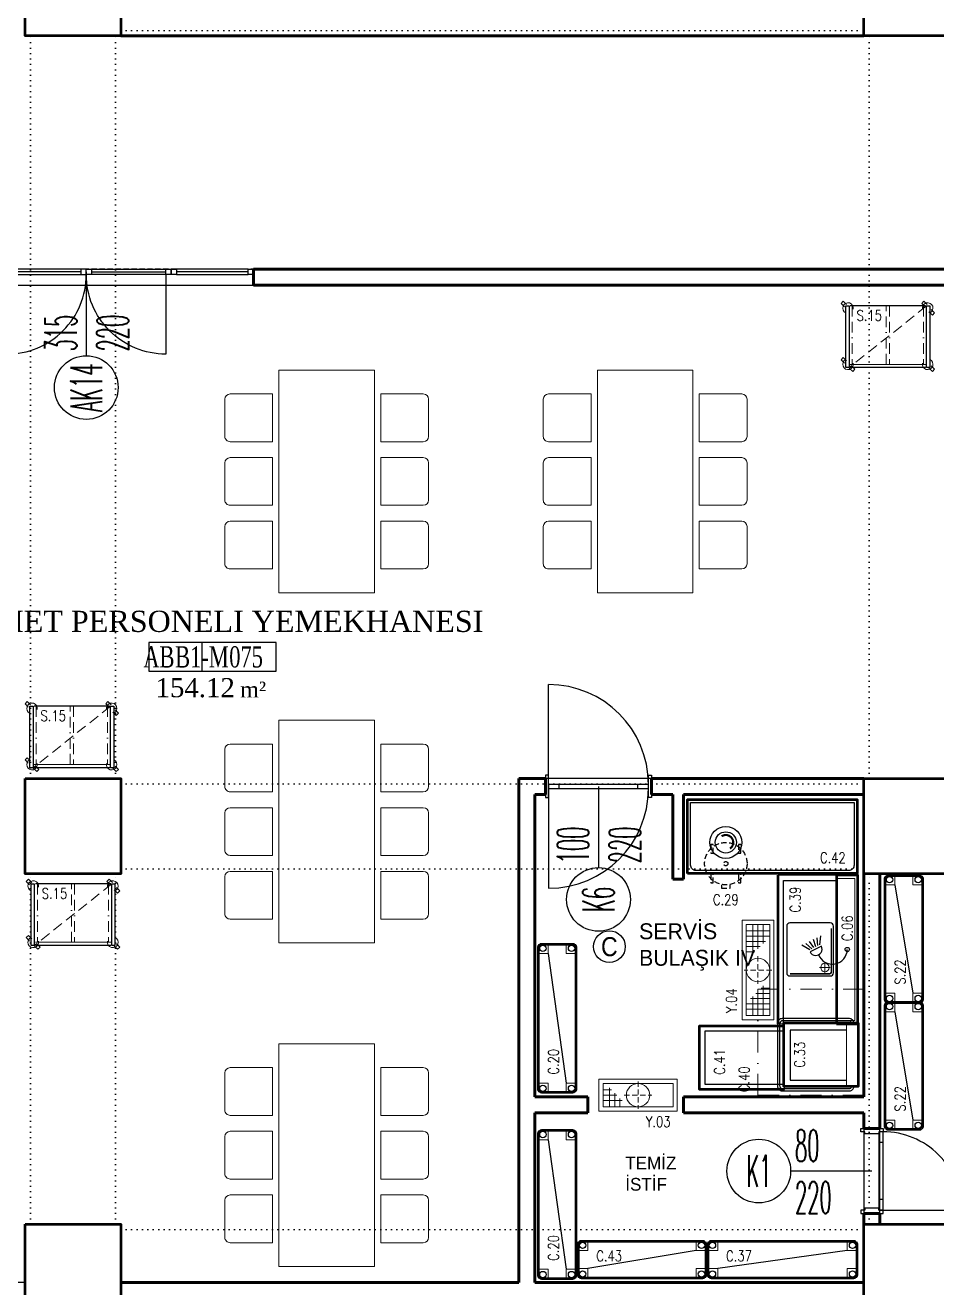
# Model space of a CAD drawing. Extents: x -228812 to 45006, y -308075 to -42938.
# Drawn here: x 41687 to 42545, y -45176 to -43986 of the extents above; entities that cross this region are included whole.
import ezdxf
from ezdxf.enums import TextEntityAlignment as Align

# ---------------------------------------------------------------- set-up
doc = ezdxf.new("R2010")
doc.units = 0
doc.header["$LTSCALE"] = 20
for name, pattern in [('( Hidden )', [0.375, 0.25, -0.125]), ('BORDER', [1.75, 0.5, -0.25, 0.5, -0.25, 0, -0.25]), ('DASHDOTX2', [2, 1, -0.5, 0, -0.5]), ('DASHED', [0.75, 0.5, -0.25]), ('DASHED2', [0.375, 0.25, -0.125]), ('DOT', [0.25, 0, -0.25]), ('HIDDEN', [0.375, 0.25, -0.125])]:
    doc.linetypes.add(name, pattern=pattern)
doc.layers.get('0').update_dxf_attribs({"linetype": 'CONTINUOUS', "lineweight": 15})
doc.layers.get('DEFPOINTS').update_dxf_attribs({"linetype": 'CONTINUOUS'})
for name, color, linetype, lineweight in [('-DWG_ANA', 7, 'CONTINUOUS', 50), ('-DWG_ANA_1', 7, 'BORDER', 25), ('-DWG_DETAY1', 7, 'CONTINUOUS', 25), ('-DWG_DETAY1_1', 7, 'BORDER', 20), ('-DWG_DETAY2', 7, 'CONTINUOUS', 15), ('-DWG_DETAY3', 7, 'CONTINUOUS', 15), ('DUVAR', 7, 'CONTINUOUS', 60), ('DVL-C', 7, 'DASHDOTX2', 20), ('KOLON', 7, 'CONTINUOUS', 50), ('NO', 7, 'CONTINUOUS', 30), ('PLAN', 253, 'CONTINUOUS', 15), ('tefris', 7, 'CONTINUOUS', 20), ('yerizg-a', 7, 'CONTINUOUS', 15), ('yerizg-b', 7, 'CONTINUOUS', 9)]:
    doc.layers.add(name, color=color, linetype=linetype, lineweight=lineweight)
for name, color, linetype in [('BL-C', 140, 'CONTINUOUS'), ('BL-S', 42, 'CONTINUOUS'), ('BL-Y', 144, 'CONTINUOUS'), ('KA-PEN', 5, 'CONTINUOUS'), ('KAPILAR', 5, 'CONTINUOUS'), ('KIRIS', 9, 'DOT'), ('ROOM', 7, 'CONTINUOUS'), ('ROOM-T', 7, 'CONTINUOUS'), ('YAZI_BLM_1', 7, 'CONTINUOUS'), ('YAZI_BLM_2', 10, 'CONTINUOUS'), ('YRNO', 7, 'CONTINUOUS')]:
    doc.layers.add(name, color=color, linetype=linetype)
doc.styles.add('BLM_YAZI', font='stylu.ttf', dxfattribs={"width": 0.8})
doc.styles.add('OLC-200', font='tromans.shx', dxfattribs={"width": 0.5, "height": 0.2})
doc.styles.add('OLC-50', font='romans.shx', dxfattribs={"width": 0.5, "height": 0.15})
doc.styles.add('ROMANS', font='romans.shx', dxfattribs={"width": 0.8})
doc.styles.add('YAZI', font='times.ttf')

# ---------------------------------------------------------------- blocks, each defined once
blk = doc.blocks.new('KOLON90')
at = {"layer": 'KOLON', "color": 4}
blk.add_lwpolyline([(-45, 45), (45, 45), (45, -45), (-45, -45)], close=True, dxfattribs=at)
blk = doc.blocks.new('6LI')
at = {"color": 0, "lineweight": -2}
for p, q in [((7062.5, -56269.6), (7062.5, -56309.6)), ((7102.5, -56264.6), (7067.5, -56264.6)), ((7107.5, -56269.6), (7107.5, -56309.6)), ((7122.5, -56269.6), (7122.5, -56309.6)), ((7162.5, -56264.6), (7127.5, -56264.6)), ((7167.5, -56269.6), (7167.5, -56309.6)), ((7182.5, -56269.6), (7182.5, -56309.6)), ((7222.5, -56264.6), (7187.5, -56264.6)), ((7227.5, -56269.6), (7227.5, -56309.6)), ((7062.5, -56309.6), (7107.5, -56309.6)), ((7122.5, -56309.6), (7167.5, -56309.6)), ((7182.5, -56309.6), (7227.5, -56309.6)), ((7040, -56315.6), (7040, -56405.6)), ((7250, -56315.6), (7040, -56315.6)), ((7250, -56405.6), (7250, -56315.6)), ((7250, -56405.6), (7040, -56405.6)), ((7107.5, -56411.6), (7062.5, -56411.6)), ((7062.5, -56411.6), (7062.5, -56451.6)), ((7107.5, -56451.6), (7107.5, -56411.6)), ((7167.5, -56411.6), (7122.5, -56411.6)), ((7122.5, -56411.6), (7122.5, -56451.6)), ((7167.5, -56451.6), (7167.5, -56411.6)), ((7227.5, -56411.6), (7182.5, -56411.6)), ((7182.5, -56411.6), (7182.5, -56451.6)), ((7227.5, -56451.6), (7227.5, -56411.6)), ((7067.5, -56456.6), (7102.5, -56456.6)), ((7127.5, -56456.6), (7162.5, -56456.6)), ((7187.5, -56456.6), (7222.5, -56456.6))]:
    blk.add_line(p, q, dxfattribs=at)
for centre, start, end in [((7067.5, -56269.6), 90, 180), ((7102.5, -56269.6), 0, 90), ((7127.5, -56269.6), 90, 180), ((7162.5, -56269.6), 0, 90), ((7187.5, -56269.6), 90, 180), ((7222.5, -56269.6), 0, 90), ((7067.5, -56451.6), 180, 270), ((7102.5, -56451.6), 270, 0), ((7127.5, -56451.6), 180, 270), ((7162.5, -56451.6), 270, 0), ((7187.5, -56451.6), 180, 270), ((7222.5, -56451.6), 270, 0)]:
    blk.add_arc(centre, 5, start, end, dxfattribs=at)
blk = doc.blocks.new('*U9156')
at = {"color": 0}
for p, q in [((-165, 5), (-232.5, 5)), ((-232.5, 0), (-165, 0)), ((5, 5), (72.5, 5)), ((5, 0), (72.5, 0))]:
    blk.add_line(p, q, dxfattribs=at)
at = {"color": 16}
for p, q in [((-232.5, 2.5), (-165, 2.5)), ((5, 2.5), (72.5, 2.5))]:
    blk.add_line(p, q, dxfattribs=at)
at = {"color": 0, "linetype": 'ByBlock', "lineweight": -3}
for p, q in [((-155, 5), (-85, 5)), ((-85, 0), (-155, 0)), ((-5, 5), (-75, 5)), ((-75, 0), (-5, 0))]:
    blk.add_line(p, q, dxfattribs=at)
at = {"color": 16, "linetype": 'ByBlock', "lineweight": -3}
for p, q in [((-85, 2.5), (-155, 2.5)), ((-75, 2.5), (-5, 2.5))]:
    blk.add_line(p, q, dxfattribs=at)
at = {"color": 0, "linetype": 'ByBlock', "lineweight": -3, "flags": 128}
for points in [[(-155, 5), (-155, 80, -0.414214), (-80, 5)], [(-5, 5), (-5, 80, 0.414214), (-80, 5)]]:
    blk.add_lwpolyline(points, format="xyb", dxfattribs=at)
at = {"color": 16}
blk.add_lwpolyline([(-80, 2.5), (-80, 81.5)], dxfattribs=at)
at = {"color": 0, "linetype": 'ByBlock', "lineweight": -3}
for points in [[(-232.5, 5), (-232.5, 0), (-237.5, 0), (-237.5, 5)], [(-160, 5), (-160, 0), (-165, 0), (-165, 5)], [(-155, 5), (-155, 0), (-160, 0), (-160, 5)], [(-80, 5), (-80, 0), (-85, 0), (-85, 5)], [(-80, 5), (-80, 0), (-75, 0), (-75, 5)], [(0, 5), (0, 0), (-5, 0), (-5, 5)], [(5, 5), (5, 0), (0, 0), (0, 5)], [(77.5, 5), (77.5, 0), (72.5, 0), (72.5, 5)]]:
    blk.add_lwpolyline(points, close=True, dxfattribs=at)
at = {"color": 16}
blk.add_circle((-80, 111.5), 30, dxfattribs=at)
at = {"color": 16, "style": 'OLC-50', "width": 0.45}
blk.add_attdef('POZ', text='', height=30, rotation=270, dxfattribs=at).set_placement((-80, 111.5), align=Align.MIDDLE_CENTER)
blk.add_attdef('YUK', text='', height=30, rotation=270, dxfattribs=at).set_placement((-90, 77.5), align=Align.TOP_LEFT)
blk.add_attdef('GEN', text='', height=30, rotation=270, dxfattribs=at).set_placement((-80, 77.5), align=Align.BOTTOM_LEFT)
at = {"style": 'OLC-50', "width": 0.5, "flags": 1}
for tag, p in [('KABLOK', (-174.2, -88.8)), ('KAMAHKOD', (-69.8, -88.8)), ('KAMAHAD', (-65.6, -125)), ('KAMAHNO', (-181.2, -125.6)), ('KARENK', (-68.6, -159.8)), ('DUVKA', (-174.5, -161)), ('KASAMAL', (-69.8, -194.6)), ('KATIP', (-174.1, -199)), ('KAMAL', (-174.6, -238)), ('KASARENK', (-69.4, -234)), ('MENFEZ', (-175.9, -273.9)), ('YANGIN', (-70.1, -271.9)), ('ACILYON', (-178.6, -308.5)), ('CEKIT', (-72.2, -308.2)), ('CARPTEK', (-180.9, -342.4)), ('FOTOSEL', (-72.7, -342.1)), ('PBAR', (-179.1, -376.1)), ('KONTROL', (-72.9, -376.1))]:
    blk.add_attdef(tag, p, '', height=30, dxfattribs=at)
blk = doc.blocks.new('*U9158')
at = {"color": 0}
for p, q in [((-3, 9.5), (-3, 103.5)), ((-87, 9.5), (-87, 5.5)), ((-50, 7.5), (-50, 7.5)), ((-13, 9.5), (-13, 5.5)), ((-3, 5.5), (-3, -88.5))]:
    blk.add_line(p, q, dxfattribs=at)
at = {"color": 0, "linetype": 'DOT', "ltscale": 20}
blk.add_line((-100, 0), (0, 0), dxfattribs=at)
at = {"color": 16}
blk.add_lwpolyline([(-50, 7.5), (-50, 84)], dxfattribs=at)
at = {"color": 0, "lineweight": -3}
for points in [[(-100, 15), (-100, 18), (-97, 18), (-97, 14), (-97, 14), (-97, 1), (-97, 1), (-97, -3), (-100, -3), (-100, 0)], [(0, 15), (0, 18), (-3, 18), (-3, 14), (-3, 14), (-3, 1), (-3, 1), (-3, -3), (0, -3), (0, 0)]]:
    blk.add_lwpolyline(points, dxfattribs=at)
at = {"color": 0}
blk.add_lwpolyline([(-97, 9.5), (-97, 5.5), (-3, 5.5), (-3, 9.5)], close=True, dxfattribs=at)
at = {"color": 16}
blk.add_circle((-50, 114), 30, dxfattribs=at)
at = {"color": 0}
for centre, start, end in [((-3, 9.5), 90, 180), ((-3, 5.5), 180, 270)]:
    blk.add_arc(centre, 94, start, end, dxfattribs=at)
at = {"color": 16, "style": 'OLC-50', "width": 0.45}
blk.add_attdef('POZ', text='', height=30, rotation=270, dxfattribs=at).set_placement((-50, 114), align=Align.MIDDLE_CENTER)
blk.add_attdef('YUK', text='', height=30, rotation=270, dxfattribs=at).set_placement((-60, 80), align=Align.TOP_LEFT)
blk.add_attdef('GEN', text='', height=30, rotation=270, dxfattribs=at).set_placement((-50, 80), align=Align.BOTTOM_LEFT)
at = {"style": 'OLC-50', "width": 0.5, "flags": 1}
for tag, p in [('KABLOK', (-158.3, -83.8)), ('KAMAHKOD', (-53.9, -83.8)), ('KAMAHNO', (-165.2, -120.6)), ('KAMAHAD', (-49.6, -120)), ('DUVKA', (-158.6, -156)), ('KARENK', (-52.6, -154.8)), ('KATIP', (-158.1, -194)), ('KASAMAL', (-53.9, -189.6)), ('KASARENK', (-53.5, -229)), ('KAMAL', (-158.7, -233)), ('YANGIN', (-54.2, -266.9)), ('MENFEZ', (-160, -268.9)), ('ACILYON', (-162.7, -303.5)), ('CEKIT', (-56.3, -303.2)), ('CARPTEK', (-165, -337.4)), ('FOTOSEL', (-56.8, -337.1)), ('PBAR', (-163.2, -371.1)), ('KONTROL', (-57, -371.1))]:
    blk.add_attdef(tag, p, '', height=30, dxfattribs=at)
blk = doc.blocks.new('*U9161')
at = {"color": 0}
for p, q in [((-3, 18), (-3, 92)), ((-67, 18), (-67, 14)), ((-13.1, 18), (-13.1, 14)), ((-40, 7.5), (-40, 7.5))]:
    blk.add_line(p, q, dxfattribs=at)
at = {"color": 0, "linetype": 'DOT', "ltscale": 20}
blk.add_line((-80, 0), (0, 0), dxfattribs=at)
at = {"color": 0, "lineweight": -3}
for points in [[(-80, 15), (-80, 18), (-77, 18), (-77, 14), (-75, 14), (-75, 1), (-77, 1), (-77, -3), (-80, -3), (-80, 0)], [(0, 15), (0, 18), (-3, 18), (-3, 14), (-5, 14), (-5, 1), (-3, 1), (-3, -3), (0, -3), (0, 0)]]:
    blk.add_lwpolyline(points, dxfattribs=at)
at = {"color": 0}
blk.add_lwpolyline([(-77, 18), (-77, 14), (-3, 14), (-3, 18)], close=True, dxfattribs=at)
at = {"color": 16}
blk.add_lwpolyline([(-40, 7.5), (-40, -69)], dxfattribs=at)
blk.add_circle((-40, -99), 30, dxfattribs=at)
blk.add_arc((-3, 18), 74, 90, 180.0003)
at = {"color": 16, "style": 'OLC-50', "width": 0.45}
blk.add_attdef('GEN', text='', height=30, rotation=90, dxfattribs=at).set_placement((-40, -65), align=Align.BOTTOM_LEFT)
blk.add_attdef('YUK', text='', height=30, rotation=90, dxfattribs=at).set_placement((-30, -65), align=Align.TOP_LEFT)
at = {"style": 'OLC-50', "width": 0.5, "flags": 1}
for tag, p in [('KABLOK', (-148.3, -83.8)), ('KAMAHKOD', (-43.9, -83.8)), ('KAMAHNO', (-155.2, -120.6)), ('KAMAHAD', (-39.6, -120)), ('DUVKA', (-148.6, -156)), ('KARENK', (-42.6, -154.8)), ('KATIP', (-148.1, -194)), ('KASAMAL', (-43.9, -189.6)), ('KASARENK', (-43.5, -229)), ('KAMAL', (-148.7, -233)), ('YANGIN', (-44.2, -266.9)), ('MENFEZ', (-150, -268.9)), ('ACILYON', (-152.7, -303.5)), ('CEKIT', (-46.3, -303.2)), ('CARPTEK', (-155, -337.4)), ('FOTOSEL', (-46.8, -337.1)), ('PBAR', (-153.2, -371.1)), ('KONTROL', (-47, -371.1))]:
    blk.add_attdef(tag, p, '', height=30, dxfattribs=at)
at = {"color": 16, "style": 'OLC-50', "width": 0.45}
blk.add_attdef('POZ', text='', height=30, rotation=90, dxfattribs=at).set_placement((-40, -99), align=Align.MIDDLE_CENTER)
blk = doc.blocks.new('ROOMNAME')
at = {"color": 0}
blk.add_line((0, 13.5), (0, -13.5), dxfattribs=at)
blk.add_lwpolyline([(-50, 13.5), (-50, -13.5), (70, -13.5), (70, 13.5)], close=True, dxfattribs=at)
at = {"color": 0, "insert": (36, -30.8), "char_height": 15, "width": 39.826, "attachment_point": 4, "style": 'YAZI'}
blk.add_mtext('m²', dxfattribs=at)
at = {"color": 0, "style": 'YAZI'}
for tag, p in [('KOD', (-25, 0)), ('NO', (35, 0))]:
    blk.add_attdef(tag, text='', height=20, dxfattribs=at).set_placement(p, align=Align.MIDDLE_CENTER)
blk.add_attdef('ALAN', text='', height=18, dxfattribs=at).set_placement((31, -29), align=Align.MIDDLE_RIGHT)
at = {"color": 0, "style": 'YAZI', "flags": 1}
for tag, p in [('ALANIHALE', (10, -51.3)), ('CEVRE', (8.8, -70.9))]:
    blk.add_attdef(tag, text='', height=15, dxfattribs=at).set_placement(p, align=Align.MIDDLE_CENTER)
at = {"color": 0, "style": 'OLC-200', "width": 0.5, "flags": 1}
for tag, p in [('DOS', (-43.9, -102.9)), ('SUP', (-12.3, -102.9)), ('DUV', (15.1, -102.9)), ('TAV', (42.4, -102.9)), ('KTIP1', (-43.9, -131.5)), ('KTIP2', (6.1, -131.5)), ('KTIP3', (56.1, -131.5)), ('KTIP1S', (-43.9, -160.1)), ('KTIP2S', (6.1, -160.1)), ('KTIP3S', (56.1, -160.1)), ('PTIP1', (-43.9, -188.6)), ('PTIP2', (6.1, -188.6)), ('PTIP3', (56.1, -188.6)), ('PTIP1S', (-43.9, -217.2)), ('PTIP2S', (6.1, -217.2)), ('PTIP3S', (56.1, -217.2)), ('KISI', (-43.9, -245.8)), ('KW', (6.1, -245.8)), ('ISI', (56.1, -245.8))]:
    blk.add_attdef(tag, p, '', height=15, dxfattribs=at)
at = {"layer": 'ROOM-T', "color": 9, "style": 'YAZI'}
blk.add_attdef('MAHALADI', text='', height=20, dxfattribs=at).set_placement((10, 33.5), align=Align.MIDDLE_CENTER)
blk = doc.blocks.new('E_160')
at = {"layer": '-DWG_ANA', "color": 0}
blk.add_lwpolyline([(0, -70), (0, 0), (160, 0), (160, -70)], close=True, dxfattribs=at)
at = {"layer": '-DWG_DETAY1', "color": 0}
blk.add_lwpolyline([(3, -62), (3, -3), (157, -3), (157, -62, -0.414214), (152, -67), (8, -67, -0.414214)], format="xyb", close=True, dxfattribs=at)
blk = doc.blocks.new('EBN160')
at = {"layer": 'PLAN', "color": 0, "linetype": 'Continuous'}
blk.add_blockref('E_160', (0, 0), dxfattribs=at)
at = {"layer": 'NO', "linetype": 'Continuous', "style": 'ROMANS', "width": 0.8}
blk.add_attdef('NO', text='', height=10, dxfattribs=at).set_placement((137, -55), align=Align.MIDDLE)
blk = doc.blocks.new('bsu100a')
at = {"layer": '-DWG_DETAY1', "color": 0, "const_width": 2}
blk.add_lwpolyline([(3.9, -5.8, 1), (-3.9, 5.8)], format="xyb", dxfattribs=at)
at = {"layer": '-DWG_DETAY1', "color": 0}
for radius in [15, 10]:
    blk.add_circle((0, 0), radius, dxfattribs=at)
blk = doc.blocks.new('acp100')
at = {"layer": '-DWG_ANA_1', "color": 0, "linetype": 'HIDDEN'}
blk.add_circle((0, 0), 20, dxfattribs=at)
at = {"layer": '-DWG_DETAY1', "color": 0, "linetype": 'HIDDEN'}
for points in [[(-14, 18), (-14, 10), (-12, 10), (-12, 18)], [(12, 18), (12, 10), (14, 10), (14, 18)], [(-14, -10), (-14, -18), (-12, -18), (-12, -10)], [(12, -10), (12, -18), (14, -18), (14, -10)]]:
    blk.add_lwpolyline(points, close=True, dxfattribs=at)
blk.add_lwpolyline([(-4, -20), (-4, -23), (4, -23), (4, -20)], dxfattribs=at)
blk.add_circle((0, 0), 2, dxfattribs=at)
at = {"layer": 'NO', "linetype": 'Continuous', "style": 'ROMANS', "width": 0.8}
blk.add_attdef('NO', text='', height=10, dxfattribs=at).set_placement((0, -34), align=Align.MIDDLE)
blk = doc.blocks.new('BYM102')
at = {"layer": '-DWG_ANA', "color": 0}
blk.add_lwpolyline([(0, 0), (60, 0), (60, -70), (0, -70)], close=True, dxfattribs=at)
at = {"layer": '-DWG_DETAY1', "color": 0}
for points in [[(0, -4), (0, -4, 0.414214), (-4, -8), (-4, -71.5, 0.414214), (0.5, -76), (59.5, -76, 0.414214), (64, -71.5), (64, -8, 0.414214), (60, -4), (60, -4)], [(0, -6), (0, -6, 0.339359), (-2, -8.5), (-2, -71, 0.414214), (1, -74), (59, -74, 0.414214), (62, -71), (62, -8.5, 0.339359), (60, -6), (60, -6)]]:
    blk.add_lwpolyline(points, format="xyb", dxfattribs=at)
blk.add_lwpolyline([(7, -11), (7, -64), (54, -64), (54, -11)], dxfattribs=at)
at = {"layer": '-DWG_DETAY2', "color": 0}
blk.add_lwpolyline([(0, -11), (60, -11)], dxfattribs=at)
at = {"layer": 'NO', "linetype": 'Continuous', "style": 'ROMANS', "width": 0.8}
blk.add_attdef('NO', text='', height=10, dxfattribs=at).set_placement((30, -55), align=Align.MIDDLE)
blk = doc.blocks.new('BTN080')
at = {"layer": '-DWG_ANA', "color": 0}
blk.add_lwpolyline([(0, 30), (80, 30), (80, -30), (0, -30)], dxfattribs=at)
at = {"layer": '-DWG_DETAY1', "color": 0, "linetype": 'Continuous'}
blk.add_lwpolyline([(0, -25), (75, -25), (75, 25), (0, 25)], dxfattribs=at)
at = {"layer": '-DWG_DETAY3', "color": 0}
blk.add_line((0, -30), (0, 30), dxfattribs=at)
at = {"layer": 'NO', "linetype": 'Continuous', "style": 'ROMANS', "width": 0.8}
blk.add_attdef('NO', text='', height=10, rotation=90, dxfattribs=at).set_placement((61, 4), align=Align.MIDDLE)
blk = doc.blocks.new('IDD144')
at = {"layer": '-DWG_ANA', "color": 0}
blk.add_lwpolyline([(3, 0), (137, 0, -0.414214), (140, -3), (140, -32, -0.414214), (137, -35), (3, -35, -0.414214), (0, -32), (0, -3, -0.414214)], format="xyb", close=True, dxfattribs=at)
at = {"layer": '-DWG_DETAY1', "color": 0}
blk.add_lwpolyline([(9, -26), (131, -9)], dxfattribs=at)
for centre in [(4, -4), (136, -4), (4, -31), (136, -31)]:
    blk.add_circle(centre, 3, dxfattribs=at)
at = {"layer": '-DWG_DETAY2', "color": 0, "linetype": 'Continuous'}
for points in [[(0, -9), (9, -9), (9, 0)], [(131, 0), (131, -9), (140, -9)], [(0, -26), (9, -26), (9, -35)], [(140, -26), (131, -26), (131, -35)]]:
    blk.add_lwpolyline(points, dxfattribs=at)
at = {"layer": 'NO', "linetype": 'Continuous', "style": 'ROMANS', "width": 0.8}
blk.add_attdef('NO', text='', height=10, dxfattribs=at).set_placement((111, -21), align=Align.MIDDLE)
blk = doc.blocks.new('IDD124')
at = {"layer": '-DWG_ANA', "color": 0}
blk.add_lwpolyline([(3, 0), (117, 0, -0.414214), (120, -3), (120, -32, -0.414214), (117, -35), (3, -35, -0.414214), (0, -32), (0, -3, -0.414214)], format="xyb", close=True, dxfattribs=at)
at = {"layer": '-DWG_DETAY1', "color": 0}
blk.add_lwpolyline([(9, -26), (111, -9)], dxfattribs=at)
for centre in [(4, -4), (116, -4), (4, -31), (116, -31)]:
    blk.add_circle(centre, 3, dxfattribs=at)
at = {"layer": '-DWG_DETAY2', "color": 0, "linetype": 'Continuous'}
for points in [[(0, -9), (9, -9), (9, 0)], [(111, 0), (111, -9), (120, -9)], [(0, -26), (9, -26), (9, -35)], [(120, -26), (111, -26), (111, -35)]]:
    blk.add_lwpolyline(points, dxfattribs=at)
at = {"layer": 'NO', "linetype": 'Continuous', "style": 'ROMANS', "width": 0.8}
blk.add_attdef('NO', text='', height=10, dxfattribs=at).set_placement((91, -21), align=Align.MIDDLE)
blk = doc.blocks.new('dds102')
at = {"layer": 'DVL-C', "color": 0}
blk.add_lwpolyline([(0, 0), (100, 0), (100, -100), (0, -100)], close=True, dxfattribs=at)
at = {"layer": 'NO', "linetype": 'Continuous', "style": 'ROMANS', "width": 0.8}
blk.add_attdef('NO', text='', height=10, dxfattribs=at).set_placement((85, -113), align=Align.MIDDLE)
blk = doc.blocks.new('BK_54R')
at = {"layer": '-DWG_DETAY1', "color": 0}
blk.add_lwpolyline([(22, -8), (-22, -8, 0.414214), (-25, -11), (-25, -49, 0.414214), (-22, -52), (22, -52, 0.414214), (25, -49), (25, -11, 0.414214)], format="xyb", close=True, dxfattribs=at)
at = {"layer": '-DWG_DETAY2', "color": 0, "const_width": 1.5}
blk.add_lwpolyline([(-20, -10), (21, -10, -0.414214), (23, -12), (23, -49)], format="xyb", dxfattribs=at)
at = {"layer": '-DWG_DETAY2', "color": 0}
for points in [[(17, -11), (17, -21)], [(22, -16), (12, -16)]]:
    blk.add_lwpolyline(points, dxfattribs=at)
blk.add_circle((17, -16), 4, dxfattribs=at)
blk = doc.blocks.new('BEN140L')
at = {"layer": '-DWG_ANA', "color": 0}
for points in [[(140, -20), (140, 0), (0, 0), (0, -20)], [(0, -20), (140, -20)], [(140, -75), (0, -75)]]:
    blk.add_lwpolyline(points, dxfattribs=at)
at = {"layer": '-DWG_DETAY1', "color": 0, "linetype": 'Continuous'}
blk.add_lwpolyline([(140, -70), (5, -70), (5, -20)], dxfattribs=at)
at = {"layer": '-DWG_DETAY2', "color": 0}
blk.add_lwpolyline([(3, -20), (3, -3), (137, -3), (137, -20)], dxfattribs=at)
at = {"layer": '-DWG_DETAY3', "color": 0}
for p, q in [((0, -75), (0, -20)), ((140, -20), (140, -75))]:
    blk.add_line(p, q, dxfattribs=at)
at = {"layer": '-DWG_DETAY1', "color": 0}
blk.add_blockref('BK_54R', (70, -15), dxfattribs=at)
at = {"layer": 'NO', "linetype": 'Continuous', "style": 'ROMANS', "width": 0.8}
blk.add_attdef('NO', text='', height=10, dxfattribs=at).set_placement((23, -59), align=Align.MIDDLE)
blk = doc.blocks.new('1cc-mt001')
at = {"layer": '-DWG_DETAY1', "color": 0}
for points in [[(-4.5, -25.8), (-12.9, -24.8)], [(-3.6, -27.7), (-11.1, -28.3)], [(-2.6, -29.6), (-9.3, -31.9)], [(-1.7, -31.5), (-7.5, -35.5)], [(-0.7, -33.4), (-5.7, -39.1)], [(0.2, -35.3), (-3.9, -42.7)], [(-3, -24.3), (2.3, -35)]]:
    blk.add_lwpolyline(points, dxfattribs=at)
blk.add_circle((0, 0), 2, dxfattribs=at)
for centre, radius, start, end in [((-0.1, -14), 14, 289.8454, 89.7588), ((-0.4, -29.7), 6, 296.5651, 116.5651)]:
    blk.add_arc(centre, radius, start, end, dxfattribs=at)
at = {"layer": 'NO', "linetype": 'Continuous', "style": 'ROMANS', "width": 0.8}
blk.add_attdef('NO', text='', height=10, dxfattribs=at).set_placement((-20, 0), align=Align.MIDDLE)
blk = doc.blocks.new('Y-SIFON')
at = {"layer": 'yerizg-a', "color": 0, "linetype": 'Continuous'}
blk.add_circle((0, 0), 11, dxfattribs=at)
at = {"layer": 'yerizg-b', "color": 0, "linetype": 'DASHED2'}
for points in [[(0, 13), (0, -13)], [(-13, 0), (13, 0)]]:
    blk.add_lwpolyline(points, dxfattribs=at)
blk = doc.blocks.new('1BS-SYK39A')
at = {"layer": 'yerizg-a', "color": 0}
blk.add_lwpolyline([(0, 0), (94, 0), (94, -30), (0, -30)], close=True, dxfattribs=at)
at = {"layer": 'yerizg-b', "color": 0}
for p, q in [((4, -10), (22, -10)), ((10, -26), (10, -4)), ((15, -4), (15, -26)), ((20, -26), (20, -8)), ((90, -10), (62, -10)), ((64, -4), (64, -12)), ((69, -4), (69, -17)), ((74, -4), (74, -22)), ((79, -26), (79, -4)), ((84, -4), (84, -26)), ((4, -15), (27, -15)), ((4, -20), (32, -20)), ((25, -26), (25, -13)), ((30, -26), (30, -18)), ((90, -15), (67, -15)), ((90, -20), (72, -20))]:
    blk.add_line(p, q, dxfattribs=at)
blk.add_lwpolyline([(4, -4), (90, -4), (90, -26), (4, -26)], close=True, dxfattribs=at)
at = {"layer": 'PLAN', "color": 0, "linetype": 'Continuous'}
blk.add_blockref('Y-SIFON', (47, -15), dxfattribs=at)
at = {"layer": 'YRNO', "linetype": 'Continuous', "style": 'ROMANS', "width": 0.8}
blk.add_attdef('YRNO', text='', height=10, dxfattribs=at).set_placement((76, -40), align=Align.MIDDLE)
blk = doc.blocks.new('1BS-YK37A')
at = {"layer": 'yerizg-a', "color": 0}
blk.add_lwpolyline([(0, 0), (74, 0), (74, -30), (0, -30)], close=True, dxfattribs=at)
at = {"layer": 'yerizg-b', "color": 0}
for p, q in [((4, -10), (12, -10)), ((10, -26), (10, -8)), ((4, -15), (17, -15)), ((4, -20), (22, -20)), ((15, -26), (15, -13)), ((20, -26), (20, -18))]:
    blk.add_line(p, q, dxfattribs=at)
blk.add_lwpolyline([(4, -4), (70, -4), (70, -26), (4, -26)], close=True, dxfattribs=at)
at = {"layer": 'PLAN', "color": 0, "linetype": 'Continuous'}
blk.add_blockref('Y-SIFON', (37, -15), dxfattribs=at)
at = {"layer": 'YRNO', "linetype": 'Continuous', "style": 'ROMANS', "width": 0.8}
blk.add_attdef('YRNO', text='', height=10, dxfattribs=at).set_placement((56, -40), align=Align.MIDDLE)
blk = doc.blocks.new('IDD144-K')
at = {"layer": '-DWG_ANA', "color": 0}
blk.add_lwpolyline([(3, 0), (137, 0, -0.414214), (140, -3), (140, -32, -0.414214), (137, -35), (3, -35, -0.414214), (0, -32), (0, -3, -0.414214)], format="xyb", close=True, dxfattribs=at)
at = {"layer": '-DWG_DETAY1', "color": 0}
blk.add_lwpolyline([(9, -26), (131, -9)], dxfattribs=at)
for centre in [(4, -4), (136, -4), (4, -31), (136, -31)]:
    blk.add_circle(centre, 3, dxfattribs=at)
at = {"layer": '-DWG_DETAY2', "color": 0, "linetype": 'Continuous'}
for points in [[(0, -9), (9, -9), (9, 0)], [(131, 0), (131, -9), (140, -9)], [(0, -26), (9, -26), (9, -35)], [(140, -26), (131, -26), (131, -35)]]:
    blk.add_lwpolyline(points, dxfattribs=at)
at = {"layer": 'NO', "linetype": 'Continuous', "style": 'ROMANS', "width": 0.8}
blk.add_attdef('NO', text='', height=10, dxfattribs=at).set_placement((111, -21), align=Align.MIDDLE)
blk = doc.blocks.new('ATK200')
at = {"layer": '-DWG_ANA_1', "color": 0, "linetype": 'Continuous'}
for points in [[(0, -58), (0, 0), (3, 0), (3, -58)], [(76, -58), (76, 0), (79, 0), (79, -58)]]:
    blk.add_lwpolyline(points, close=True, dxfattribs=at)
at = {"layer": '-DWG_DETAY1', "color": 0, "linetype": 'Continuous'}
for points in [[(4, 0), (75, 0)], [(4, -58), (75, -58)]]:
    blk.add_lwpolyline(points, dxfattribs=at)
at = {"layer": '-DWG_DETAY1_1', "color": 0}
for points in [[(6, -58), (6, -3)], [(73, -58), (73, -3)]]:
    blk.add_lwpolyline(points, dxfattribs=at)
blk.add_lwpolyline([(38, -3), (41, -3), (41, -58), (38, -58)], close=True, dxfattribs=at)
at = {"layer": '-DWG_DETAY2', "color": 0, "linetype": 'DASHED'}
blk.add_line((3, -58), (76, 0), dxfattribs=at)
at = {"layer": '-DWG_DETAY2', "color": 0, "linetype": 'HIDDEN'}
for points in [[(-1.4, -1.6), (-4.5, 1.5), (-2.4, 3.6), (0.8, 0.5)], [(73.6, -1.6), (70.5, 1.5), (72.6, 3.6), (75.8, 0.5)], [(78.4, -6.4), (81.5, -9.5), (83.6, -7.4), (80.5, -4.2)], [(-1.4, -54.6), (-4.5, -51.5), (-2.4, -49.4), (0.8, -52.5)], [(2.4, -59.4), (5.5, -62.5), (7.6, -60.4), (4.5, -57.2)], [(78.4, -59.4), (81.5, -62.5), (83.6, -60.4), (80.5, -57.2)]]:
    blk.add_lwpolyline(points, dxfattribs=at)
at = {"layer": '-DWG_DETAY2', "color": 0, "linetype": 'Continuous'}
blk.add_lwpolyline([(4, -3), (75, -3)], dxfattribs=at)
at = {"layer": '-DWG_DETAY2', "color": 0}
for centre, start, end in [((2, -3), 348.463, 246.4218), ((77, -3), 293.5782, 191.537), ((2, -56), 113.5782, 11.537), ((77, -56), 168.463, 66.4218)]:
    blk.add_arc(centre, 5, start, end, dxfattribs=at)
at = {"layer": 'NO', "linetype": 'Continuous', "style": 'ROMANS', "width": 0.8}
blk.add_attdef('NO', text='', height=10, dxfattribs=at).set_placement((57, -49), align=Align.MIDDLE)

msp = doc.modelspace()

# ---------------------------------------------------------------- linework, layer by layer
at = {"layer": 'DEFPOINTS'}
for p, q in [((42491.851, -44786.043), (42566.851, -44786.043)), ((42491.851, -45116.043), (42491.851, -44786.043)), ((42166.851, -45171.043), (42166.851, -45011.043)), ((42476.851, -45011.043), (42476.851, -45171.043)), ((42566.851, -45116.043), (42491.851, -45116.043)), ((42476.851, -45171.043), (42166.851, -45171.043))]:
    msp.add_line(p, q, dxfattribs=at)
at = {"layer": 'DEFPOINTS', "color": 7, "linetype": '( Hidden )'}
for points in [[(43336.851, -44001.043), (43336.851, -44216.043), (40971.851, -44216.043)], [(41686.842, -43996.043), (42856.85, -43996.043), (42856.85, -44001.043), (43336.851, -44001.043)]]:
    msp.add_lwpolyline(points, dxfattribs=at)
at = {"layer": 'DEFPOINTS'}
msp.add_lwpolyline([(42701.851, -44696.043), (42151.851, -44696.043), (42151.851, -45171.043), (41776.851, -45171.043), (41776.851, -45116.043), (41686.851, -45116.043), (41686.851, -45171.043), (40986.851, -45171.043), (40986.851, -44231.043), (43121.851, -44231.043), (43121.851, -44696.043)], dxfattribs=at)
at = {"layer": 'DUVAR', "color": 2}
for p, q in [((42476.851, -43996.043), (41776.851, -43996.043)), ((42786.851, -44216.043), (41901.851, -44216.043)), ((41901.851, -44216.043), (41901.851, -44231.043)), ((42786.851, -44231.043), (41901.851, -44231.043)), ((42151.851, -44696.043), (42151.851, -45171.043)), ((42176.851, -44696.043), (42151.851, -44696.043)), ((42176.851, -44711.043), (42176.851, -44696.043)), ((42476.851, -44696.043), (42276.851, -44696.043)), ((42276.851, -44711.043), (42276.851, -44696.043)), ((42166.851, -44711.043), (42166.851, -44996.043)), ((42176.851, -44711.043), (42166.851, -44711.043)), ((42296.851, -44711.043), (42276.851, -44711.043)), ((42296.851, -44711.043), (42296.851, -44791.043)), ((42476.851, -44711.043), (42306.851, -44711.043)), ((42306.851, -44711.043), (42306.851, -44791.043)), ((42306.851, -44791.043), (42296.851, -44791.043)), ((42476.851, -44786.043), (42476.851, -44996.043)), ((42491.851, -44786.043), (42491.851, -45026.043)), ((42216.851, -44996.043), (42166.851, -44996.043)), ((42216.851, -44996.043), (42216.851, -45011.043)), ((42306.851, -44996.043), (42306.851, -45011.043)), ((42476.851, -44996.043), (42306.851, -44996.043)), ((42216.851, -45011.043), (42166.851, -45011.043)), ((42166.851, -45011.043), (42166.851, -45171.043)), ((42476.851, -45011.043), (42306.851, -45011.043)), ((42476.851, -45011.043), (42476.851, -45026.043)), ((42491.851, -45026.043), (42476.851, -45026.043)), ((42476.851, -45106.043), (42476.851, -45116.043)), ((42491.851, -45106.043), (42476.851, -45106.043)), ((42491.851, -45106.043), (42491.851, -45116.043)), ((42151.851, -45171.043), (41776.851, -45171.043)), ((42476.851, -45171.043), (42166.851, -45171.043))]:
    msp.add_line(p, q, dxfattribs=at)
at = {"layer": 'KIRIS', "color": 251}
for p, q in [((41776.851, -43991.043), (42476.851, -43991.043)), ((41691.851, -44696.043), (41691.851, -43996.043)), ((41771.851, -44696.043), (41771.851, -43996.043)), ((42481.851, -44696.043), (42481.851, -43996.043)), ((41776.851, -44701.043), (42476.851, -44701.043)), ((41691.851, -45116.043), (41691.851, -44786.043)), ((41771.851, -45116.043), (41771.851, -44786.043)), ((41776.851, -44781.043), (42476.851, -44781.043)), ((42481.851, -45116.043), (42481.851, -44786.043)), ((41776.851, -45121.043), (42476.851, -45121.043))]:
    msp.add_line(p, q, dxfattribs=at)
at = {"layer": 'YAZI_BLM_1'}
msp.add_circle((42237.09, -44854.543), 15, dxfattribs=at)

# ---------------------------------------------------------------- block references
at = {"layer": 'BL-C', "linetype": 'Continuous'}
for name, p, values in [('EBN160', (42310.611, -44715.723), {'NO': 'C.42'}), ('acp100', (42346.769, -44776.295), {'NO': 'C.29'})]:
    msp.add_blockref(name, p, dxfattribs=at).add_auto_attribs(values)
msp.add_blockref('bsu100a', (42346.769, -44756.295), dxfattribs=at)
ref = msp.add_blockref('BEN140L', (42471.171, -44787.184), dxfattribs=dict(at, rotation=270))
ref.add_attrib('NO', 'C.39', dxfattribs={"layer": 'NO', "linetype": 'Continuous', "height": 10, "rotation": 90, "style": 'ROMANS', "width": 0.8}).set_placement((42412.171, -44810.184), align=Align.MIDDLE)
ref = msp.add_blockref('1cc-mt001', (42461.171, -44857.184), dxfattribs=dict(at, rotation=270))
ref.add_attrib('NO', 'C.06', dxfattribs={"layer": 'NO', "linetype": 'Continuous', "height": 10, "rotation": 90, "style": 'ROMANS', "width": 0.8}).set_placement((42461.171, -44837.184), align=Align.MIDDLE)
ref = msp.add_blockref('IDD144', (42205.471, -44852.063), dxfattribs=dict(at, rotation=270))
ref.add_attrib('NO', 'C.20', dxfattribs={"layer": 'NO', "linetype": 'Continuous', "height": 10, "rotation": 90, "style": 'ROMANS', "width": 0.8}).set_placement((42184.471, -44963.063), align=Align.MIDDLE)
ref = msp.add_blockref('dds102', (42477.09, -44894.543), dxfattribs=dict(at, rotation=270))
ref.add_attrib('NO', 'C.40', dxfattribs={"layer": 'NO', "linetype": 'Continuous', "height": 10, "rotation": 90, "style": 'ROMANS', "width": 0.8}).set_placement((42364.09, -44979.543), align=Align.MIDDLE)
ref = msp.add_blockref('BYM102', (42471.349, -44926.369), dxfattribs=dict(at, rotation=270))
ref.add_attrib('NO', 'C.33', dxfattribs={"layer": 'NO', "linetype": 'Continuous', "height": 10, "rotation": 90, "style": 'ROMANS', "width": 0.8}).set_placement((42416.349, -44956.369), align=Align.MIDDLE)
ref = msp.add_blockref('BTN080', (42401.947, -44959.127), dxfattribs=dict(at, rotation=180))
ref.add_attrib('NO', 'C.41', dxfattribs={"layer": 'NO', "linetype": 'Continuous', "height": 10, "rotation": 90, "style": 'ROMANS', "width": 0.8}).set_placement((42340.947, -44963.127), align=Align.MIDDLE)
ref = msp.add_blockref('IDD144', (42205.471, -45027.599), dxfattribs=dict(at, rotation=270))
ref.add_attrib('NO', 'C.20', dxfattribs={"layer": 'NO', "linetype": 'Continuous', "height": 10, "rotation": 90, "style": 'ROMANS', "width": 0.8}).set_placement((42184.471, -45138.599), align=Align.MIDDLE)
ref = msp.add_blockref('IDD124', (42327.872, -45167.024), dxfattribs=dict(at, rotation=180))
ref.add_attrib('NO', 'C.43', dxfattribs={"layer": 'NO', "linetype": 'Continuous', "height": 10, "style": 'ROMANS', "width": 0.8}).set_placement((42236.872, -45146.024), align=Align.MIDDLE)
ref = msp.add_blockref('IDD144-K', (42470.185, -45167.024), dxfattribs=dict(at, rotation=180))
ref.add_attrib('NO', 'C.37', dxfattribs={"layer": 'NO', "linetype": 'Continuous', "height": 10, "style": 'ROMANS', "width": 0.8}).set_placement((42359.185, -45146.024), align=Align.MIDDLE)
at = {"layer": 'BL-S', "linetype": 'Continuous'}
ref = msp.add_blockref('ATK200', (42538.924, -44308.656), dxfattribs=dict(at, rotation=180))
ref.add_attrib('NO', 'S.15', dxfattribs={"layer": 'NO', "linetype": 'Continuous', "height": 10, "style": 'ROMANS', "width": 0.8}).set_placement((42481.924, -44259.656), align=Align.MIDDLE)
ref = msp.add_blockref('ATK200', (41770.212, -44685.936), dxfattribs=dict(at, rotation=180))
ref.add_attrib('NO', 'S.15', dxfattribs={"layer": 'NO', "linetype": 'Continuous', "height": 10, "style": 'ROMANS', "width": 0.8}).set_placement((41713.212, -44636.936), align=Align.MIDDLE)
ref = msp.add_blockref('ATK200', (41771.353, -44853.428), dxfattribs=dict(at, rotation=180))
ref.add_attrib('NO', 'S.15', dxfattribs={"layer": 'NO', "linetype": 'Continuous', "height": 10, "style": 'ROMANS', "width": 0.8}).set_placement((41714.353, -44804.428), align=Align.MIDDLE)
ref = msp.add_blockref('IDD124', (42531.993, -44787.411), dxfattribs=dict(at, rotation=270))
ref.add_attrib('NO', 'S.22', dxfattribs={"layer": 'NO', "linetype": 'Continuous', "height": 10, "rotation": 90, "style": 'ROMANS', "width": 0.8}).set_placement((42510.993, -44878.411), align=Align.MIDDLE)
ref = msp.add_blockref('IDD124', (42531.993, -44906.991), dxfattribs=dict(at, rotation=270))
ref.add_attrib('NO', 'S.22', dxfattribs={"layer": 'NO', "linetype": 'Continuous', "height": 10, "rotation": 90, "style": 'ROMANS', "width": 0.8}).set_placement((42510.993, -44997.991), align=Align.MIDDLE)
at = {"layer": 'BL-Y', "linetype": 'Continuous'}
ref = msp.add_blockref('1BS-SYK39A', (42392.09, -44829.543), dxfattribs=dict(at, rotation=270))
ref.add_attrib('YRNO', 'Y.04', dxfattribs={"layer": 'YRNO', "linetype": 'Continuous', "height": 10, "rotation": 90, "style": 'ROMANS', "width": 0.8}).set_placement((42352.09, -44905.543), align=Align.MIDDLE)
msp.add_blockref('1BS-YK37A', (42227.09, -44979.543), dxfattribs=at).add_auto_attribs({'YRNO': 'Y.03'})
at = {"layer": 'KA-PEN'}
for name, p, rotation, values in [('*U9158', (42176.851, -44696.043), 180, {'POZ': 'K6', 'GEN': '100', 'YUK': '220'}), ('*U9161', (42476.851, -45106.043), 270, {'POZ': 'K1', 'GEN': '80', 'YUK': '220'})]:
    msp.add_blockref(name, p, dxfattribs=dict(at, rotation=rotation)).add_auto_attribs(values)
at = {"layer": 'KAPILAR', "rotation": 180}
msp.add_blockref('*U9156', (41664.351, -44216.043), dxfattribs=at).add_auto_attribs({'POZ': 'AK14', 'GEN': '315', 'YUK': '220'})
at = {"layer": 'KOLON', "color": 1}
for p in [(41731.851, -43951.043), (42521.851, -43951.043), (41731.851, -44741.043), (42521.851, -44741.043), (41731.851, -45161.043), (42521.851, -45161.043)]:
    msp.add_blockref('KOLON90', p, dxfattribs=at)
at = {"layer": 'ROOM', "ltscale": 0.5}
ref = msp.add_blockref('ROOMNAME', (41853.299, -44581.388), dxfattribs=at)
ref.add_attrib('MAHALADI', 'HIZMET PERSONELI YEMEKHANESI', dxfattribs={"layer": 'ROOM-T', "color": 9, "height": 20, "style": 'YAZI'}).set_placement((41863.299, -44547.888), align=Align.MIDDLE_CENTER)
ref.add_attrib('BLOK', 'AB', dxfattribs={"layer": '0', "color": 0, "height": 20, "style": 'YAZI', "width": 0.7}).set_placement((41812.728, -44581.388), align=Align.MIDDLE_CENTER)
ref.add_attrib('KOD', 'B1-M', dxfattribs={"layer": '0', "color": 0, "height": 20, "style": 'YAZI', "width": 0.7}).set_placement((41853.299, -44581.388), align=Align.MIDDLE_CENTER)
ref.add_attrib('NO', '075', dxfattribs={"layer": '0', "color": 0, "height": 20, "style": 'YAZI', "width": 0.7}).set_placement((41894.87, -44581.388), align=Align.MIDDLE_CENTER)
ref.add_attrib('ALAN', '154.12', dxfattribs={"layer": '0', "color": 0, "height": 18, "style": 'YAZI'}).set_placement((41884.299, -44610.388), align=Align.MIDDLE_RIGHT)
at = {"layer": 'tefris', "color": 11, "rotation": 270}
for p in [(98331.408, -37271.055), (98631.408, -37271.055), (98331.408, -37601.055), (98331.408, -37906.055)]:
    msp.add_blockref('6LI', p, dxfattribs=at)

# ---------------------------------------------------------------- texts
at = {"layer": 'YAZI_BLM_1', "style": 'BLM_YAZI'}
for s, height, p in [('SERVİS', 15, (42265.09, -44847.543)), ('BULAŞIK IV', 15, (42265.09, -44872.543)), ('TEMİZ ', 12, (42252.09, -45064.543)), ('İSTİF', 12, (42252.09, -45084.543))]:
    msp.add_text(s, height=height, dxfattribs=at).set_placement(p)
at = {"layer": 'YAZI_BLM_2', "style": 'BLM_YAZI', "width": 0.9}
msp.add_text('C', height=18, dxfattribs=at).set_placement((42237.09, -44854.543), align=Align.MIDDLE)

doc.saveas('drawing.dxf')
